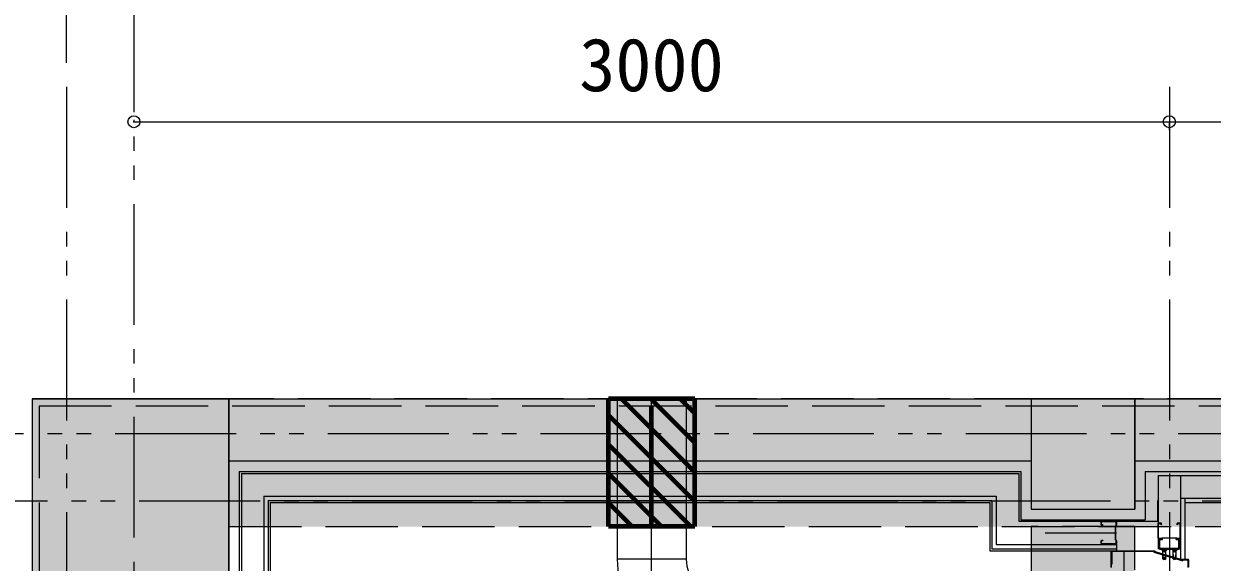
# Model space of a CAD drawing. Units: millimetres at full size. Extents: x -22551 to 92397, y -19340 to 14894.
# Drawn here: x -17958 to -14514, y 6641 to 8201 of the extents above; entities that cross this region are included whole.
import ezdxf
from ezdxf.enums import TextEntityAlignment as Align

# ---------------------------------------------------------------- set-up
doc = ezdxf.new("R2010")
doc.units = ezdxf.units.MM
doc.header["$LTSCALE"] = 70
doc.header["$PDMODE"] = 32
doc.header["$PDSIZE"] = 35
for name, pattern in [('CHAIN1', [8, 5, -1, 1, -1]), ('DASHED3', [4, 3, -1]), ('DOUBLE_CHAIN1', [8.8, 5, -1, 0.6, -0.6, 0.6, -1])]:
    doc.linetypes.add(name, pattern=pattern)
for name, color, linetype, lineweight in [('0-0_NoName', 7, 'Continuous', 15), ('1-2_階なし_梁', 9, 'DASHED3', 15), ('2-0_通芯', 7, 'Continuous', 15), ('3-F_スリーブ', 1, 'Continuous', 60), ('4-1_階なし_柱', 9, 'Continuous', 15), ('7-E_ダクト－ＯＡ・丸ダクト：外気', 7, 'Continuous', 15)]:
    doc.layers.add(name, color=color, linetype=linetype, lineweight=lineweight)
doc.styles.add('ＭＳ ゴシック', font='')
doc.styles.get('ＭＳ ゴシック').set_extended_font_data('MS Gothic')

# ---------------------------------------------------------------- blocks, each defined once
blk = doc.blocks.new('グループ部品-125')
at = {"layer": '2-0_通芯', "linetype": 'DOUBLE_CHAIN1'}
for p, q in [((-17638.39, 11374.3), (-17638.39, -7111.67)), ((-17833.39, 8017.87), (-17833.39, -7111.67)), ((-14638.39, 8017.87), (-14638.39, -7111.67)), ((-21388.39, 7014.3), (23861.61, 7014.3)), ((-22551.09, 6819.3), (23861.61, 6819.3))]:
    blk.add_line(p, q, dxfattribs=at)
at = {"layer": '2-0_通芯'}
for p, q in [((-17933.39, 7114.3), (-17933.39, 1429.3)), ((-17933.39, 7114.3), (-14370.96, 7114.3)), ((-17363.39, 7114.3), (-17363.39, 6544.3)), ((-15038.39, 7114.3), (-15038.39, 6794.3)), ((-14738.39, 7114.3), (-14738.39, 6794.3)), ((-17363.39, 6934.3), (-15038.39, 6934.3)), ((-14738.39, 6934.3), (-14370.96, 6934.3)), ((-17333.39, 6904.3), (-15068.39, 6904.3)), ((-17333.39, 6904.3), (-17333.39, 6514.3)), ((-17326.89, 6897.8), (-17326.89, 6507.8)), ((-15068.39, 6904.3), (-15068.39, 6764.3)), ((-14708.39, 6904.3), (-14708.39, 6764.3)), ((-14708.39, 6904.3), (-14342.96, 6904.3)), ((-14670.89, 6891.8), (-14345.96, 6891.8)), ((-14670.89, 6891.8), (-14670.89, 6679.3)), ((-14605.89, 6891.8), (-14605.89, 6649.3)), ((-17261.89, 6832.8), (-15139.89, 6832.8)), ((-17261.89, 6832.8), (-17261.89, 6442.8)), ((-17249.39, 6820.3), (-15152.39, 6820.3)), ((-17249.39, 6820.3), (-17249.39, 6430.3)), ((-15152.39, 6820.3), (-15152.39, 6680.3)), ((-15139.89, 6832.8), (-15139.89, 6692.8)), ((-14671.89, 6759.8), (-14671.89, 6820.16)), ((-14605.89, 6826.8), (-14345.96, 6826.8)), ((-14593.39, 6826.8), (-14593.39, 6649.3)), ((-17243.39, 6814.3), (-15158.39, 6814.3)), ((-17243.39, 6814.3), (-17243.39, 6424.3)), ((-15158.39, 6814.3), (-15158.39, 6674.3)), ((-15038.39, 6794.3), (-14738.39, 6794.3)), ((-14593.39, 6814.3), (-14345.96, 6814.3)), ((-15068.39, 6764.3), (-14708.39, 6764.3)), ((-14836.39, 6757.6), (-14836.39, 6750)), ((-14835.59, 6749.9), (-14835.59, 6757.7)), ((-14792.49, 6758), (-14835.29, 6758)), ((-14831.39, 6749.6), (-14835.29, 6749.6)), ((-14792.59, 6758.8), (-14835.19, 6758.8)), ((-14831.39, 6749.6), (-14831.39, 6748.8)), ((-14792.19, 6749.25), (-14792.19, 6757.7)), ((-14791.39, 6757.6), (-14791.39, 6749.3)), ((-14670.89, 6710.5), (-14670.89, 6753.1)), ((-14670.09, 6753.5), (-14661.69, 6753.5)), ((-14670.09, 6710.1), (-14670.09, 6753.5)), ((-14662.09, 6754.3), (-14669.69, 6754.3)), ((-14661.69, 6749.3), (-14661.69, 6753.5)), ((-14660.89, 6749.3), (-14661.69, 6749.3)), ((-14660.89, 6749.3), (-14660.89, 6753.1)), ((-14615.89, 6749.3), (-14615.89, 6753.1)), ((-14615.09, 6749.3), (-14615.89, 6749.3)), ((-14615.09, 6749.3), (-14615.09, 6753.5)), ((-14615.09, 6753.5), (-14606.69, 6753.5)), ((-14607.09, 6754.3), (-14614.69, 6754.3)), ((-14606.69, 6710.1), (-14606.69, 6753.5)), ((-14605.89, 6710.5), (-14605.89, 6753.1)), ((-14998.39, 6726.3), (-14791.39, 6726.3)), ((-14831.39, 6748.8), (-14835.19, 6748.8)), ((-14794.19, 6705.97), (-14794.19, 6746.63)), ((-14792.28, 6749.04), (-14793.84, 6747.48)), ((-14793.39, 6705.92), (-14793.39, 6746.68)), ((-14791.74, 6748.45), (-14793.3, 6746.89)), ((-15139.89, 6692.8), (-14791.39, 6692.8)), ((-14836.39, 6702.6), (-14836.39, 6695)), ((-14835.59, 6694.9), (-14835.59, 6702.7)), ((-14831.39, 6703), (-14835.29, 6703)), ((-14792.49, 6694.6), (-14835.29, 6694.6)), ((-14831.39, 6703.8), (-14835.19, 6703.8)), ((-14792.59, 6693.8), (-14835.19, 6693.8)), ((-14831.39, 6703.8), (-14831.39, 6703)), ((-14793.84, 6705.12), (-14792.28, 6703.56)), ((-14793.3, 6705.71), (-14791.74, 6704.15)), ((-14792.19, 6694.9), (-14792.19, 6703.34)), ((-14791.39, 6703.3), (-14791.39, 6695)), ((-14791.39, 6692.8), (-14791.39, 6674.3)), ((-14670.09, 6710.1), (-14661.22, 6710.1)), ((-14658.39, 6709.3), (-14669.69, 6709.3)), ((-14668.39, 6681.7), (-14668.39, 6706.9)), ((-14666.09, 6681.6), (-14666.09, 6707)), ((-14666.09, 6707), (-14658.39, 6707)), ((-14666.09, 6681.6), (-14610.69, 6681.6)), ((-14659.22, 6712.1), (-14661.22, 6710.1)), ((-14658.89, 6711.3), (-14660.54, 6709.65)), ((-14659.22, 6712.1), (-14617.56, 6712.1)), ((-14658.89, 6711.3), (-14617.89, 6711.3)), ((-14658.39, 6707), (-14658.39, 6709.3)), ((-14607.09, 6709.3), (-14618.39, 6709.3)), ((-14618.39, 6707), (-14618.39, 6709.3)), ((-14618.39, 6707), (-14610.69, 6707)), ((-14616.24, 6709.65), (-14617.89, 6711.3)), ((-14615.56, 6710.1), (-14617.56, 6712.1)), ((-14615.56, 6710.1), (-14606.69, 6710.1)), ((-14610.69, 6681.6), (-14610.69, 6707)), ((-14608.39, 6681.7), (-14608.39, 6706.9)), ((-15158.39, 6674.3), (-14738.39, 6674.3)), ((-15152.39, 6680.3), (-14791.39, 6680.3)), ((-14998.39, 6674.3), (-14680.39, 6674.3)), ((-14808.39, 6671.9), (-14808.39, 6626.7)), ((-14806.79, 6672.7), (-14680.39, 6672.7)), ((-14806.79, 6672.7), (-14806.79, 6625.9)), ((-14805.19, 6671.7), (-14805.19, 6635.9)), ((-14769.39, 5757.11), (-14769.39, 6674.3)), ((-14683.39, 6672.7), (-14683.39, 6670.4)), ((-14680.39, 6674.3), (-14680.39, 6672.7)), ((-14665.99, 6679.3), (-14610.79, 6679.3)), ((-14657.39, 6650.8), (-14657.39, 6674.8)), ((-14657.17, 6676.85), (-14651.02, 6670.7)), ((-14656.39, 6651.95), (-14656.39, 6663.5)), ((-14655.76, 6678.27), (-14649.42, 6671.93)), ((-14654.89, 6652.29), (-14654.89, 6657.06)), ((-14650.89, 6649.31), (-14650.89, 6657.06)), ((-14649.39, 6649.64), (-14649.39, 6663.5)), ((-14648.39, 6650.8), (-14648.39, 6674.8)), ((-14627.39, 6650.8), (-14627.39, 6674.8)), ((-14627.17, 6676.85), (-14621.02, 6670.7)), ((-14626.39, 6651.95), (-14626.39, 6663.5)), ((-14625.76, 6678.27), (-14619.42, 6671.93)), ((-14624.89, 6652.29), (-14624.89, 6657.06)), ((-14620.89, 6649.31), (-14620.89, 6657.06)), ((-14619.39, 6649.64), (-14619.39, 6663.5)), ((-14618.39, 6650.8), (-14618.39, 6674.8)), ((-14584.79, 6649.3), (-14604.89, 6649.3)), ((-14602.39, 6647.7), (-14602.39, 6649.3)), ((-14602.39, 6647.7), (-14583.99, 6647.7)), ((-14599.39, 6645.4), (-14599.39, 6647.7)), ((-14583.99, 6625.9), (-14583.99, 6647.7)), ((-14582.39, 6626.7), (-14582.39, 6646.9))]:
    blk.add_line(p, q, dxfattribs=at)
at = {"layer": '2-0_通芯', "linetype": 'DASHED3'}
for p, q in [((-17913.39, 7094.3), (-17913.39, 1429.3)), ((-17913.39, 7094.3), (-14370.96, 7094.3)), ((-14683.39, 6672.7), (-14599.39, 6647.7)), ((-14683.39, 6670.4), (-14599.39, 6645.4))]:
    blk.add_line(p, q, dxfattribs=at)
at = {"layer": '2-0_通芯'}
blk.add_lwpolyline([(-17326.89, 6897.8), (-15074.89, 6897.8), (-15074.89, 6759.8), (-14671.89, 6759.8)], dxfattribs=at)
for centre in [(-14652.89, 6674.8), (-14622.89, 6674.8)]:
    blk.add_circle(centre, 4.5, dxfattribs=at)
for centre, radius, start, end in [((-14835.19, 6757.6), 1.2, 90, 180), ((-14835.19, 6750), 1.2, 180, 270), ((-14835.29, 6757.7), 0.3, 90, 180), ((-14835.29, 6749.9), 0.3, 180, 270), ((-14792.59, 6757.6), 1.2, 0, 90), ((-14792.49, 6757.7), 0.3, 0, 90), ((-14792.49, 6749.25), 0.3, 315, 0), ((-14792.59, 6749.3), 1.2, 315, 0), ((-14669.69, 6753.1), 1.2, 90, 180), ((-14662.09, 6753.1), 1.2, 0, 90), ((-14614.69, 6753.1), 1.2, 90, 180), ((-14607.09, 6753.1), 1.2, 0, 90), ((-14792.99, 6746.63), 1.2, 135, 180), ((-14793.09, 6746.68), 0.3, 135, 180), ((-14835.19, 6702.6), 1.2, 90, 180), ((-14835.19, 6695), 1.2, 180, 270), ((-14835.29, 6702.7), 0.3, 90, 180), ((-14835.29, 6694.9), 0.3, 180, 270), ((-14792.99, 6705.97), 1.2, 180, 225), ((-14793.09, 6705.92), 0.3, 180, 225), ((-14792.59, 6695), 1.2, 270, 0), ((-14792.49, 6694.9), 0.3, 270, 0), ((-14792.49, 6703.34), 0.3, 0, 45), ((-14792.59, 6703.3), 1.2, 0, 45), ((-14669.69, 6710.5), 1.2, 180, 270), ((-14665.99, 6706.9), 2.4, 90, 180), ((-14665.99, 6681.7), 2.4, 180, 270), ((-14661.39, 6710.5), 1.2, 270, 315), ((-14615.39, 6710.5), 1.2, 225, 270), ((-14610.79, 6706.9), 2.4, 0, 90), ((-14610.79, 6681.7), 2.4, 270, 0), ((-14607.09, 6710.5), 1.2, 270, 0), ((-14656.35, 6678.73), 4.02, 171.82006, 255.0162), ((-14657.39, 6652.7), 1, 25.84193, 180), ((-14655.14, 6649.86), 2.44, 22.61986, 157.38014), ((-14655.14, 6651.74), 2.44, 202.61986, 337.38014), ((-14655.59, 6652.7), 1, 25.84193, 180), ((-14653.79, 6652.7), 1, 25.84193, 180), ((-14651.99, 6652.7), 1, 25.84193, 180), ((-14650.64, 6651.74), 2.44, 202.61986, 337.38014), ((-14650.19, 6652.7), 1, 25.84193, 180), ((-14648.39, 6652.7), 1, 0, 180), ((-14649.43, 6678.73), 4.02, 284.9838, 8.17994), ((-14626.35, 6678.73), 4.02, 171.82006, 255.0162), ((-14627.39, 6652.7), 1, 25.84193, 180), ((-14625.14, 6649.86), 2.44, 22.61986, 157.38014), ((-14625.14, 6651.74), 2.44, 202.61986, 337.38014), ((-14625.59, 6652.7), 1, 25.84193, 180), ((-14623.79, 6652.7), 1, 25.84193, 180), ((-14621.99, 6652.7), 1, 25.84193, 180), ((-14620.64, 6651.74), 2.44, 202.61986, 337.38014), ((-14620.19, 6652.7), 1, 25.84193, 180), ((-14618.39, 6652.7), 1, 0, 180), ((-14619.43, 6678.73), 4.02, 284.9838, 8.17994), ((-14584.79, 6646.9), 2.4, 0, 90)]:
    blk.add_arc(centre, radius, start, end, dxfattribs=at)

msp = doc.modelspace()

# ---------------------------------------------------------------- linework, layer by layer
at = {"layer": '0-0_NoName'}
for p, q in [((-17833.39, 8087.87), (-17833.39, 8325.12)), ((-17638.39, 7922.63), (-17638.39, 7917.06)), ((-17638.39, 7917.06), (-14638.39, 7917.06)), ((-14638.39, 7917.06), (-11958.39, 7917.06)), ((-14638.39, 7892.4), (-14638.39, 7917.06))]:
    msp.add_line(p, q, dxfattribs=at)
for p in [(-17638.39, 7917.06), (-14638.39, 7917.06)]:
    msp.add_point(p, dxfattribs=at)
at = {"layer": '1-2_階なし_梁', "color": 7}
for points in [[(-17363.39, 6744.3), (-11913.39, 6744.3), (-11913.39, 7114.3), (-17363.39, 7114.3)], [(-17363.39, 6744.3), (-11913.39, 6744.3), (-11913.39, 7114.3), (-17363.39, 7114.3)], [(-15038.39, 2419.3), (-14738.39, 2419.3), (-14738.39, 6744.3), (-15038.39, 6744.3)], [(-15038.39, 2419.3), (-14738.39, 2419.3), (-14738.39, 6744.3), (-15038.39, 6744.3)]]:
    msp.add_lwpolyline(points, close=True, dxfattribs=at)
at = {"layer": '1-2_階なし_梁'}
for points in [[(-17363.39, 7114.3), (-11913.39, 6744.3), (-11913.39, 7114.3)], [(-17363.39, 7114.3), (-17363.39, 6744.3), (-11913.39, 6744.3)], [(-14738.39, 6744.3), (-15038.39, 6744.3), (-15038.39, 2419.3)], [(-14738.39, 6744.3), (-15038.39, 2419.3), (-14738.39, 2419.3)]]:
    msp.add_solid(points, dxfattribs=at)
at = {"layer": '3-F_スリーブ'}
for p, q in [((-16263.39, 6744.3), (-16263.39, 7114.3)), ((-16013.39, 7114.3), (-16263.39, 7114.3)), ((-16013.39, 6902.17), (-16225.52, 7114.3)), ((-16013.39, 6987.02), (-16140.67, 7114.3)), ((-16013.39, 7071.87), (-16055.82, 7114.3)), ((-16013.39, 6744.3), (-16013.39, 7114.3)), ((-16013.39, 6817.31), (-16263.39, 7067.31)), ((-16263.39, 6982.46), (-16025.23, 6744.3)), ((-16263.39, 6897.61), (-16110.08, 6744.3)), ((-16263.39, 6812.76), (-16194.93, 6744.3)), ((-16013.39, 6744.3), (-16263.39, 6744.3))]:
    msp.add_line(p, q, dxfattribs=at)
at = {"layer": '3-F_スリーブ', "linetype": 'CHAIN1'}
msp.add_line((-16138.39, 6744.3), (-16138.39, 7114.3), dxfattribs=at)
at = {"layer": '4-1_階なし_柱', "color": 7}
for points in [[(-17933.39, 6544.3), (-17363.39, 6544.3), (-17363.39, 7114.3), (-17933.39, 7114.3)], [(-17933.39, 6544.3), (-17363.39, 6544.3), (-17363.39, 7114.3), (-17933.39, 7114.3)], [(-15038.39, 6794.3), (-14738.39, 6794.3), (-14738.39, 7114.3), (-15038.39, 7114.3)], [(-15038.39, 6794.3), (-14738.39, 6794.3), (-14738.39, 7114.3), (-15038.39, 7114.3)]]:
    msp.add_lwpolyline(points, close=True, dxfattribs=at)
at = {"layer": '4-1_階なし_柱'}
for points in [[(-17933.39, 7114.3), (-17363.39, 6544.3), (-17363.39, 7114.3)], [(-17933.39, 7114.3), (-17933.39, 6544.3), (-17363.39, 6544.3)], [(-14738.39, 7114.3), (-15038.39, 7114.3), (-15038.39, 6794.3)], [(-14738.39, 7114.3), (-15038.39, 6794.3), (-14738.39, 6794.3)]]:
    msp.add_solid(points, dxfattribs=at)
at = {"layer": '7-E_ダクト－ＯＡ・丸ダクト：外気'}
for p, q in [((-16038.39, 7114.3), (-16238.39, 7114.3)), ((-16238.39, 7114.3), (-16238.39, 6649.8)), ((-16038.39, 6649.8), (-16238.39, 6649.8))]:
    msp.add_line(p, q, dxfattribs=at)
at = {"layer": '7-E_ダクト－ＯＡ・丸ダクト：外気', "linetype": 'CHAIN1'}
for p, q in [((-16138.39, 6649.8), (-16138.39, 7114.3)), ((-16138.39, 6449.8), (-16138.39, 6649.8))]:
    msp.add_line(p, q, dxfattribs=at)
at = {"layer": '7-E_ダクト－ＯＡ・丸ダクト：外気'}
msp.add_lwpolyline([(-16038.39, 7114.3), (-16038.39, 6649.8), (-16238.39, 6649.8)], dxfattribs=at)
for radius in [300, 100]:
    msp.add_arc((-15938.39, 6649.8), radius, 180, 270, dxfattribs=at)

# ---------------------------------------------------------------- block references
at = {"layer": '2-0_通芯'}
msp.add_blockref('グループ部品-125', (0, 0), dxfattribs=at)

# ---------------------------------------------------------------- texts
at = {"layer": '0-0_NoName', "style": 'ＭＳ ゴシック'}
msp.add_text('3000', height=154, dxfattribs=at).set_placement((-16348.39, 7959.06), align=Align.BOTTOM_LEFT)

doc.saveas('drawing.dxf')
